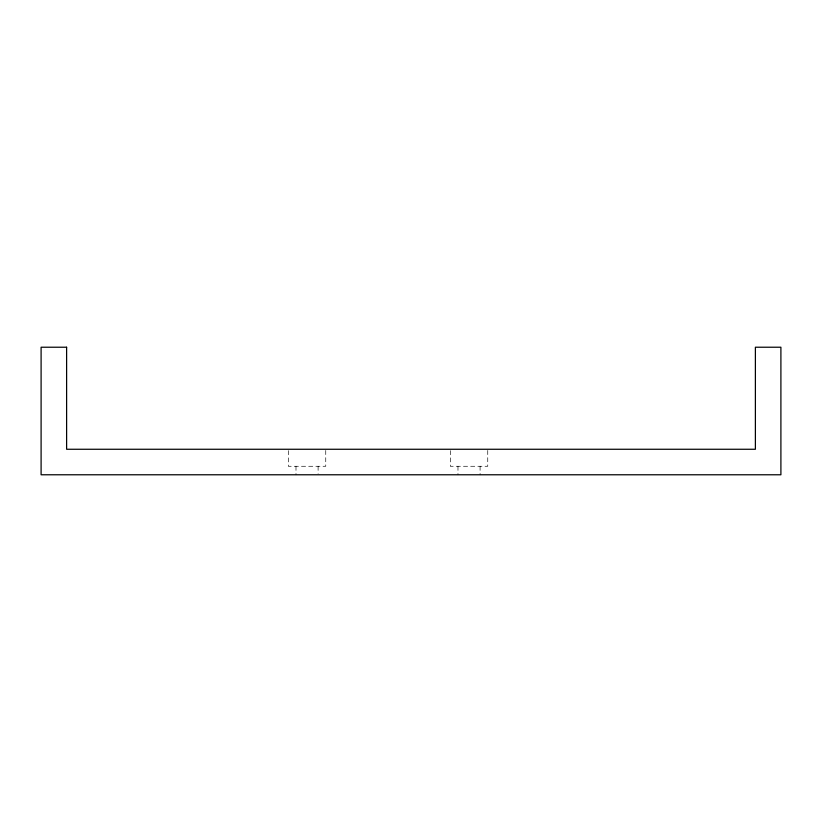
<?xml version="1.0" encoding="UTF-8"?>
<svg xmlns="http://www.w3.org/2000/svg" width="822" height="822" viewBox="0 0 822 822"><rect width="100%" height="100%" fill="white"/><g stroke="black" fill="none" stroke-linecap="round" stroke-linejoin="round"><path stroke-width="0.62" stroke-dasharray="4.11 3.08" d="M487.744 450.477L487.744 466.269L450.333 466.269L450.333 450.477M480.089 466.269L480.089 474.777M457.977 466.269L457.977 474.777M325.748 450.477L325.748 466.269L288.337 466.269L288.337 450.477M318.104 466.269L318.104 473.564M295.992 466.269L295.992 474.777"/><path stroke-width="1.23" d="M66.613 347.223L41.1 347.223L41.1 474.777L780.9 474.777L780.9 347.223L755.387 347.223L755.387 449.264L66.613 449.264L66.613 347.223"/></g></svg>
